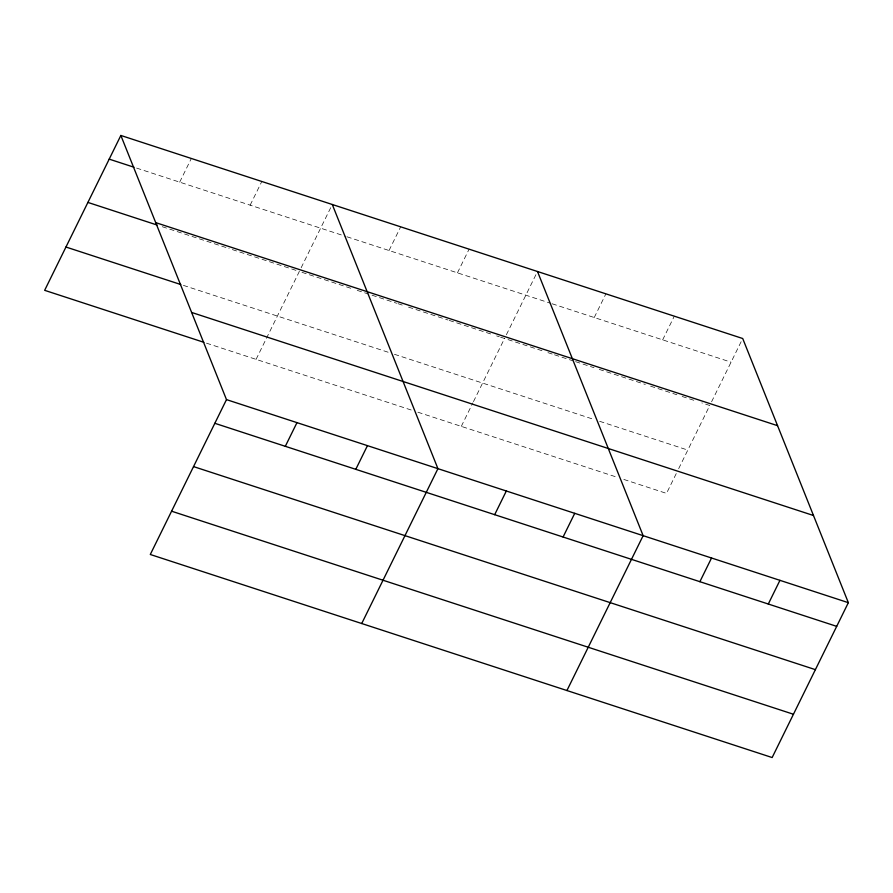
<?xml version="1.0" encoding="UTF-8"?>
<svg xmlns="http://www.w3.org/2000/svg" width="893" height="893" viewBox="0 0 893 893"><rect width="100%" height="100%" fill="white"/><g stroke="black" fill="none" stroke-linecap="round" stroke-linejoin="round"><path stroke-width="0.67" stroke-dasharray="4.46 3.35" d="M179.683 182.15L191.336 158.463M250.152 205.156L261.805 181.48M256.079 359.366L299.334 271.461L228.854 248.455M301.153 267.755L332.285 204.497M389.035 250.509L400.689 226.833M457.439 272.845L469.093 249.169M461.29 426.374L472.855 402.866M473.469 401.627L504.545 338.469M506.376 334.763L537.497 271.505M594.247 317.517L605.9 293.842M662.662 339.853L674.304 316.178M676.247 473.591L666.513 493.382L623.102 479.206M678.68 468.646L709.756 405.489L701.865 402.91M711.587 401.772L742.708 338.514M136.607 168.085L345.624 236.332M346.942 236.768L550.836 303.341M552.153 303.776L731.066 362.19M162.292 226.722L227.548 248.031M301.968 272.32L351.954 288.651M357.211 290.37L396.682 303.252M397.988 303.676L403.256 305.395M408.514 307.114L447.985 320.007M449.291 320.431L491.396 334.183M496.653 335.902L499.287 336.761M500.593 337.186L542.698 350.927M547.956 352.646L553.213 354.365M554.531 354.8L572.949 360.805M575.583 361.665L594.001 367.682M599.259 369.401L645.304 384.436M650.562 386.156L676.872 394.751M682.129 396.459L696.607 401.191M183.411 285.38L389.203 352.579M394.46 354.298L594.414 419.587M599.672 421.306L687.811 450.083M206.484 343.169L411.305 410.043M417.879 412.198L617.833 477.487"/><path stroke-width="1.34" d="M120.856 135.457L226.487 399.618L150.292 554.486L772.144 757.543L848.35 602.675L742.708 338.514L120.856 135.457L44.65 290.325L203.872 342.309M285.313 446.31L296.967 422.635M355.794 469.327L367.447 445.652M361.721 623.526L437.927 468.658L332.285 204.497M494.677 514.681L506.331 490.994M563.081 537.017L574.735 513.33M566.932 690.535L643.139 535.666L537.497 271.505M699.889 581.689L711.542 558.002M768.293 604.025L779.946 580.338M109.203 159.133L133.995 167.225M155.717 222.625L777.569 425.682M87.905 202.421L157.068 225.014M65.948 247.026L180.799 284.532M191.627 312.45L813.49 515.507M226.487 399.618L848.35 602.675M214.845 423.304L836.696 626.361M193.535 466.592L815.398 669.65M171.59 511.198L793.453 714.255"/></g></svg>
